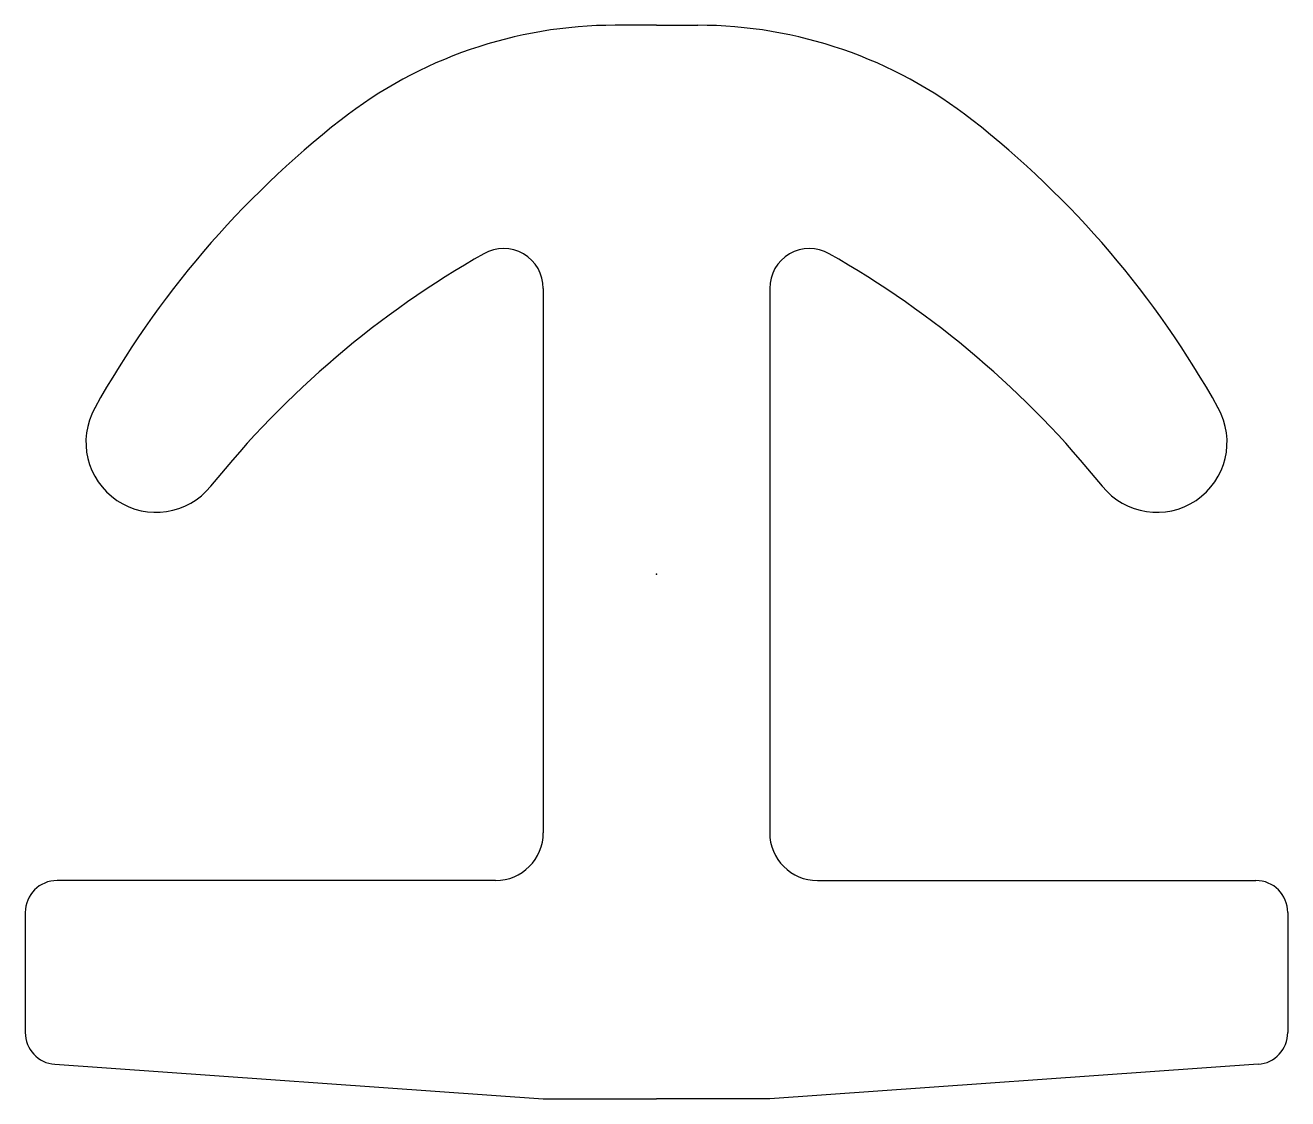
# Model space of a CAD drawing. Extents: x -39.6 to 39.6, y -32.9 to 34.4.
import ezdxf

# ---------------------------------------------------------------- set-up
doc = ezdxf.new("R2010")
doc.units = 0
doc.header["$MEASUREMENT"] = 0
doc.layers.get('0').update_dxf_attribs({"color": 5, "linetype": 'CONTINUOUS'})

msp = doc.modelspace()

# ---------------------------------------------------------------- linework, layer by layer
at = {"linetype": 'Continuous'}
for p, q in [((0, 34.41), (-2.59322, 34.41)), ((0, 34.41), (2.59322, 34.41)), ((-7.1, 17.91351), (-7.1, -16.21)), ((7.1, 17.91351), (7.1, -16.21)), ((-10.1, -19.21), (-37.6, -19.21)), ((10.1, -19.21), (37.6, -19.21)), ((-39.6, -21.21), (-39.6, -28.73596)), ((39.6, -21.21), (39.6, -28.73596)), ((-37.74057, -30.73102), (-7.1, -32.89)), ((37.74057, -30.73102), (7.1, -32.89)), ((-7.1, -32.89), (0, -32.89)), ((7.1, -32.89), (0, -32.89))]:
    msp.add_line(p, q, dxfattribs=at)
for centre, radius, start, end in [((-2.59322, 6.51), 27.9, 90, 128.05167), ((2.59322, 6.51), 27.9, 51.94833, 90), ((17.18449, -18.77344), 60, 128.04219, 150.89638), ((-17.18449, -18.77344), 60, 29.10362, 51.95781), ((18.7863, -32.09117), 60, 119.57781, 141.19394), ((-9.6, 17.91351), 2.5, 0, 119.4721), ((9.6, 17.91351), 2.5, 60.5279, 180), ((-18.7863, -32.09117), 60, 38.80606, 60.42219), ((-31.39266, 8.27504), 4.4, 150.8903, 321.18525), ((31.39266, 8.27504), 4.4, 218.81475, 29.1097), ((-10.1, -16.21), 3, 270, 0), ((10.1, -16.21), 3, 180, 270), ((-37.6, -21.21), 2, 90, 180), ((37.6, -21.21), 2, 0, 90), ((-37.6, -28.73596), 2, 180, 265.96949), ((37.6, -28.73596), 2, 274.03051, 0)]:
    msp.add_arc(centre, radius, start, end, dxfattribs=at)
msp.add_point((0, 0), dxfattribs=at)

doc.saveas('drawing.dxf')
